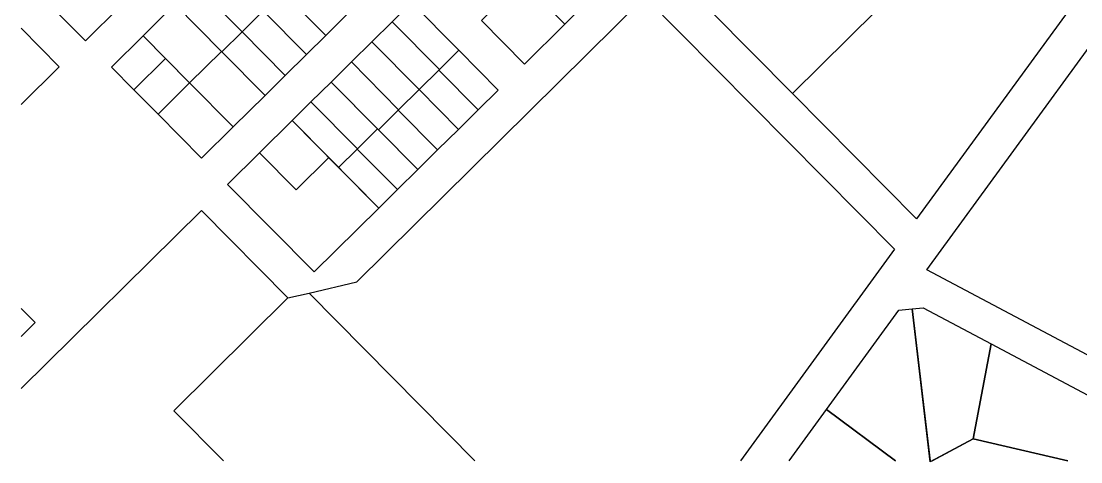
# Model space of a CAD drawing. Header units: metres. Extents: x 5594974 to 5596329, y 6967237 to 6968572.
# Drawn here: x 5595501.6 to 5595931.7, y 6967729.3 to 6967908.2 of the extents above; entities that cross this region are included whole.
import ezdxf

# ---------------------------------------------------------------- set-up
doc = ezdxf.new("R2010")
doc.units = ezdxf.units.M
doc.layers.add('zz_catastro_fontana', color=7, linetype='Continuous')

msp = doc.modelspace()

# ---------------------------------------------------------------- linework, layer by layer
at = {"layer": 'zz_catastro_fontana'}
for points in [[(5595894.1, 6967957.39), (5595814.67, 6967878.85), (5595765.45, 6967928.62), (5595844.88, 6968007.17), (5595894.1, 6967957.39)], [(5595894.1, 6967957.39), (5595814.67, 6967878.85), (5595765.45, 6967928.62), (5595844.88, 6968007.17), (5595894.1, 6967957.39)], [(5595931.68, 6967919.39), (5595865.04, 6967827.91), (5595814.67, 6967878.85), (5595894.1, 6967957.39), (5595931.68, 6967919.39)], [(5595931.68, 6967919.39), (5595865.04, 6967827.91), (5595814.67, 6967878.85), (5595894.1, 6967957.39), (5595931.68, 6967919.39)], [(5595505.2, 6967923), (5595519.42, 6967937.06), (5595541.92, 6967914.31), (5595527.7, 6967900.24), (5595505.2, 6967923)], [(5595505.2, 6967923), (5595519.42, 6967937.06), (5595541.92, 6967914.31), (5595527.7, 6967900.24), (5595505.2, 6967923)], [(5595735.45, 6967937.62), (5595744.24, 6967928.74), (5595722.27, 6967907.01), (5595713.48, 6967915.9), (5595735.45, 6967937.62)], [(5595735.45, 6967937.62), (5595744.24, 6967928.74), (5595722.27, 6967907.01), (5595713.48, 6967915.9), (5595735.45, 6967937.62)], [(5595580.77, 6967931.63), (5595599.82, 6967912.36), (5595591.29, 6967903.92), (5595572.24, 6967923.19), (5595580.77, 6967931.63)], [(5595580.77, 6967931.63), (5595599.82, 6967912.36), (5595591.29, 6967903.92), (5595572.24, 6967923.19), (5595580.77, 6967931.63)], [(5595616.14, 6967928.49), (5595633.65, 6967910.79), (5595625.19, 6967902.42), (5595607.68, 6967920.13), (5595616.14, 6967928.49)], [(5595616.14, 6967928.49), (5595633.65, 6967910.79), (5595625.19, 6967902.42), (5595607.68, 6967920.13), (5595616.14, 6967928.49)], [(5595572.24, 6967923.19), (5595591.29, 6967903.92), (5595583.04, 6967895.76), (5595563.99, 6967915.03), (5595572.24, 6967923.19)], [(5595572.24, 6967923.19), (5595591.29, 6967903.92), (5595583.04, 6967895.76), (5595563.99, 6967915.03), (5595572.24, 6967923.19)], [(5595704.83, 6967924.64), (5595722.27, 6967907.01), (5595705.84, 6967890.77), (5595688.4, 6967908.4), (5595704.83, 6967924.64)], [(5595704.83, 6967924.64), (5595722.27, 6967907.01), (5595705.84, 6967890.77), (5595688.4, 6967908.4), (5595704.83, 6967924.64)], [(5595607.68, 6967920.13), (5595625.19, 6967902.42), (5595617.33, 6967894.65), (5595599.82, 6967912.36), (5595607.68, 6967920.13)], [(5595607.68, 6967920.13), (5595625.19, 6967902.42), (5595617.33, 6967894.65), (5595599.82, 6967912.36), (5595607.68, 6967920.13)], [(5595551.01, 6967902.2), (5595563.99, 6967915.03), (5595582.87, 6967895.94), (5595569.89, 6967883.11), (5595551.01, 6967902.2)], [(5595551.01, 6967902.2), (5595563.99, 6967915.03), (5595582.87, 6967895.94), (5595569.89, 6967883.11), (5595551.01, 6967902.2)], [(5595660.02, 6967915.77), (5595679.21, 6967896.36), (5595671.32, 6967888.55), (5595652.13, 6967907.96), (5595660.02, 6967915.77)], [(5595660.02, 6967915.77), (5595679.21, 6967896.36), (5595671.32, 6967888.55), (5595652.13, 6967907.96), (5595660.02, 6967915.77)], [(5595599.82, 6967912.36), (5595617.33, 6967894.65), (5595608.73, 6967886.14), (5595591.22, 6967903.85), (5595599.82, 6967912.36)], [(5595599.82, 6967912.36), (5595617.33, 6967894.65), (5595608.73, 6967886.14), (5595591.22, 6967903.85), (5595599.82, 6967912.36)], [(5595652.13, 6967907.96), (5595671.32, 6967888.55), (5595663.07, 6967880.4), (5595643.88, 6967899.81), (5595652.13, 6967907.96)], [(5595652.13, 6967907.96), (5595671.32, 6967888.55), (5595663.07, 6967880.4), (5595643.88, 6967899.81), (5595652.13, 6967907.96)], [(5595551.01, 6967902.2), (5595560.11, 6967893), (5595547.35, 6967880.38), (5595538.25, 6967889.58), (5595551.01, 6967902.2)], [(5595551.01, 6967902.2), (5595560.11, 6967893), (5595547.35, 6967880.38), (5595538.25, 6967889.58), (5595551.01, 6967902.2)], [(5595591.22, 6967903.85), (5595608.73, 6967886.14), (5595600.55, 6967878.06), (5595583.04, 6967895.76), (5595591.22, 6967903.85)], [(5595591.22, 6967903.85), (5595608.73, 6967886.14), (5595600.55, 6967878.06), (5595583.04, 6967895.76), (5595591.22, 6967903.85)], [(5595869.23, 6967807.19), (5595939.89, 6967904.18), (5595960.01, 6967889.52), (5595994.53, 6967793.72), (5595972.59, 6967752.38), (5595869.23, 6967807.19)], [(5595869.23, 6967807.19), (5595939.89, 6967904.18), (5595960.01, 6967889.52), (5595994.53, 6967793.72), (5595972.59, 6967752.38), (5595869.23, 6967807.19)], [(5595600.55, 6967878.06), (5595587.58, 6967865.23), (5595569.89, 6967883.11), (5595582.87, 6967895.94), (5595600.55, 6967878.06)], [(5595600.55, 6967878.06), (5595587.58, 6967865.23), (5595569.89, 6967883.11), (5595582.87, 6967895.94), (5595600.55, 6967878.06)], [(5595643.88, 6967899.81), (5595663.07, 6967880.4), (5595654.79, 6967872.21), (5595635.59, 6967891.62), (5595643.88, 6967899.81)], [(5595643.88, 6967899.81), (5595663.07, 6967880.4), (5595654.79, 6967872.21), (5595635.59, 6967891.62), (5595643.88, 6967899.81)], [(5595679.21, 6967896.36), (5595695.18, 6967880.22), (5595687.07, 6967872.2), (5595671.11, 6967888.34), (5595679.21, 6967896.36)], [(5595679.21, 6967896.36), (5595695.18, 6967880.22), (5595687.07, 6967872.2), (5595671.11, 6967888.34), (5595679.21, 6967896.36)], [(5595560.11, 6967893), (5595569.89, 6967883.11), (5595557.13, 6967870.49), (5595547.35, 6967880.38), (5595560.11, 6967893)], [(5595560.11, 6967893), (5595569.89, 6967883.11), (5595557.13, 6967870.49), (5595547.35, 6967880.38), (5595560.11, 6967893)], [(5595635.59, 6967891.62), (5595654.79, 6967872.21), (5595646.58, 6967864.08), (5595627.38, 6967883.49), (5595635.59, 6967891.62)], [(5595635.59, 6967891.62), (5595654.79, 6967872.21), (5595646.58, 6967864.08), (5595627.38, 6967883.49), (5595635.59, 6967891.62)], [(5595671.11, 6967888.34), (5595687.07, 6967872.2), (5595679.04, 6967864.26), (5595663.07, 6967880.4), (5595671.11, 6967888.34)], [(5595671.11, 6967888.34), (5595687.07, 6967872.2), (5595679.04, 6967864.26), (5595663.07, 6967880.4), (5595671.11, 6967888.34)], [(5595557.13, 6967870.49), (5595569.89, 6967883.11), (5595587.58, 6967865.23), (5595574.81, 6967852.6), (5595557.13, 6967870.49)], [(5595557.13, 6967870.49), (5595569.89, 6967883.11), (5595587.58, 6967865.23), (5595574.81, 6967852.6), (5595557.13, 6967870.49)], [(5595627.38, 6967883.49), (5595646.23, 6967864.44), (5595638.05, 6967856.35), (5595619.2, 6967875.41), (5595627.38, 6967883.49)], [(5595627.38, 6967883.49), (5595646.23, 6967864.44), (5595638.05, 6967856.35), (5595619.2, 6967875.41), (5595627.38, 6967883.49)], [(5595663.07, 6967880.4), (5595679.04, 6967864.26), (5595670.61, 6967855.92), (5595654.65, 6967872.06), (5595663.07, 6967880.4)], [(5595663.07, 6967880.4), (5595679.04, 6967864.26), (5595670.61, 6967855.92), (5595654.65, 6967872.06), (5595663.07, 6967880.4)], [(5595619.2, 6967875.41), (5595638.05, 6967856.35), (5595630.44, 6967848.83), (5595611.6, 6967867.88), (5595619.2, 6967875.41)], [(5595619.2, 6967875.41), (5595638.05, 6967856.35), (5595630.44, 6967848.83), (5595611.6, 6967867.88), (5595619.2, 6967875.41)], [(5595654.65, 6967872.06), (5595670.61, 6967855.92), (5595662.54, 6967847.94), (5595646.58, 6967864.08), (5595654.65, 6967872.06)], [(5595654.65, 6967872.06), (5595670.61, 6967855.92), (5595662.54, 6967847.94), (5595646.58, 6967864.08), (5595654.65, 6967872.06)], [(5595611.6, 6967867.88), (5595626.43, 6967852.88), (5595613.14, 6967839.73), (5595598.3, 6967854.74), (5595611.6, 6967867.88)], [(5595611.6, 6967867.88), (5595626.43, 6967852.88), (5595613.14, 6967839.73), (5595598.3, 6967854.74), (5595611.6, 6967867.88)], [(5595662.54, 6967847.94), (5595654.29, 6967839.79), (5595637.98, 6967856.28), (5595646.23, 6967864.44), (5595662.54, 6967847.94)], [(5595662.54, 6967847.94), (5595654.29, 6967839.79), (5595637.98, 6967856.28), (5595646.23, 6967864.44), (5595662.54, 6967847.94)], [(5595646.75, 6967832.33), (5595620.52, 6967806.39), (5595585.36, 6967841.94), (5595598.3, 6967854.74), (5595613.14, 6967839.73), (5595626.43, 6967852.88), (5595646.75, 6967832.33)], [(5595646.75, 6967832.33), (5595620.52, 6967806.39), (5595585.36, 6967841.94), (5595598.3, 6967854.74), (5595613.14, 6967839.73), (5595626.43, 6967852.88), (5595646.75, 6967832.33)], [(5595654.29, 6967839.79), (5595646.75, 6967832.33), (5595630.44, 6967848.83), (5595637.98, 6967856.28), (5595654.29, 6967839.79)], [(5595654.29, 6967839.79), (5595646.75, 6967832.33), (5595630.44, 6967848.83), (5595637.98, 6967856.28), (5595654.29, 6967839.79)], [(5595895.29, 6967777.22), (5595888.06, 6967738.62), (5595870.59, 6967729.3), (5595863.21, 6967791.42), (5595867.73, 6967791.84), (5595895.29, 6967777.22)], [(5595895.29, 6967777.22), (5595888.06, 6967738.62), (5595870.59, 6967729.3), (5595863.21, 6967791.42), (5595867.73, 6967791.84), (5595895.29, 6967777.22)]]:
    msp.add_lwpolyline(points, close=True, dxfattribs=at)
for points in [[(5595685.77, 6967729.72), (5595618.42, 6967797.83), (5595637.82, 6967802.4), (5595754.78, 6967918.07), (5595856.1, 6967815.62), (5595793.51, 6967729.72)], [(5595685.77, 6967729.72), (5595618.42, 6967797.83), (5595637.82, 6967802.4), (5595754.78, 6967918.07), (5595856.1, 6967815.62), (5595793.51, 6967729.72)], [(5595501.56, 6967905.34), (5595517.04, 6967889.7), (5595501.56, 6967874.39)], [(5595501.56, 6967905.34), (5595517.04, 6967889.7), (5595501.56, 6967874.39)], [(5595501.56, 6967759.07), (5595574.69, 6967831.39), (5595609.83, 6967795.83), (5595563.55, 6967750.06), (5595583.67, 6967729.72)], [(5595501.56, 6967759.07), (5595574.69, 6967831.39), (5595609.83, 6967795.83), (5595563.55, 6967750.06), (5595583.67, 6967729.72)], [(5595583.67, 6967729.72), (5595563.55, 6967750.06), (5595609.83, 6967795.83), (5595609.85, 6967795.84), (5595618.42, 6967797.83), (5595685.77, 6967729.72)], [(5595583.67, 6967729.72), (5595563.55, 6967750.06), (5595609.83, 6967795.83), (5595609.85, 6967795.84), (5595618.42, 6967797.83), (5595685.77, 6967729.72)], [(5595501.56, 6967791.57), (5595507.26, 6967785.8), (5595501.56, 6967780.16)], [(5595501.56, 6967791.57), (5595507.26, 6967785.8), (5595501.56, 6967780.16)], [(5595856.43, 6967729.72), (5595828.46, 6967750.57), (5595857.86, 6967790.91), (5595863.21, 6967791.42), (5595870.54, 6967729.72)], [(5595856.43, 6967729.72), (5595828.46, 6967750.57), (5595857.86, 6967790.91), (5595863.21, 6967791.42), (5595870.54, 6967729.72)], [(5595926.48, 6967729.72), (5595888.06, 6967738.62), (5595895.29, 6967777.22), (5595971.54, 6967736.79), (5595974.49, 6967729.72)], [(5595926.48, 6967729.72), (5595888.06, 6967738.62), (5595895.29, 6967777.22), (5595971.54, 6967736.79), (5595974.49, 6967729.72)], [(5595813.27, 6967729.72), (5595828.46, 6967750.57), (5595856.43, 6967729.72)], [(5595813.27, 6967729.72), (5595828.46, 6967750.57), (5595856.43, 6967729.72)], [(5595871.36, 6967729.72), (5595888.06, 6967738.62), (5595926.48, 6967729.72)], [(5595871.36, 6967729.72), (5595888.06, 6967738.62), (5595926.48, 6967729.72)]]:
    msp.add_lwpolyline(points, dxfattribs=at)

doc.saveas('drawing.dxf')
